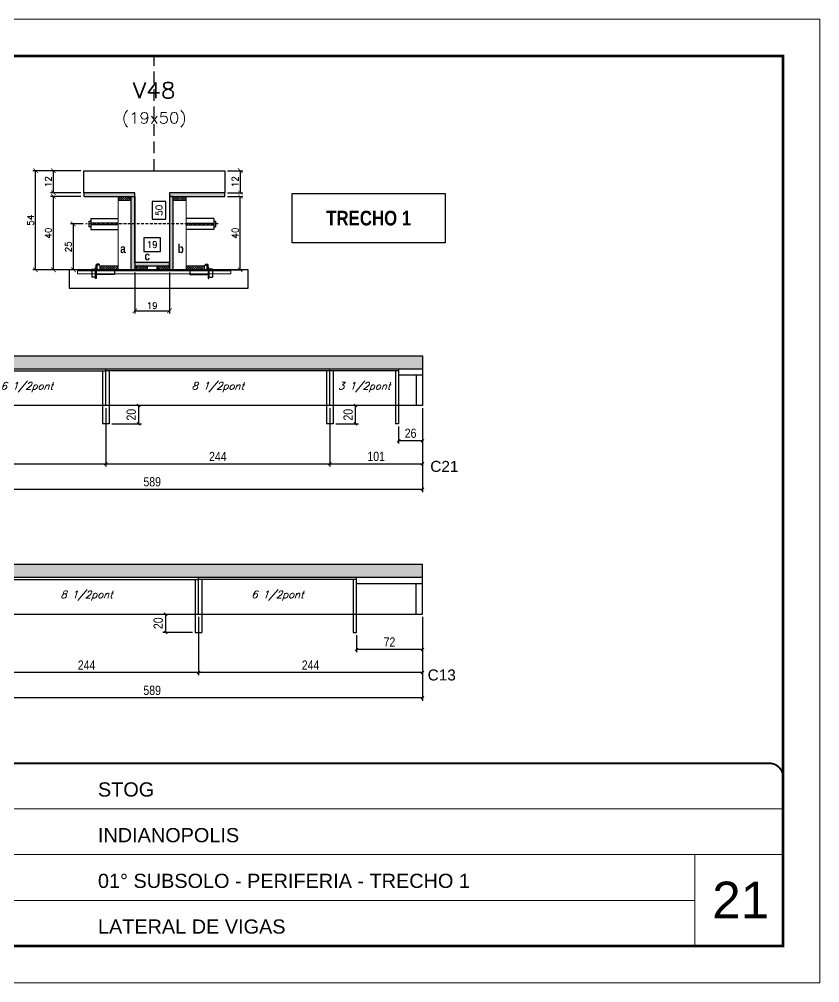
# Model space of a CAD drawing. Extents: x 0 to 6325, y 5574 to 19307.
# Drawn here: x 613 to 1485, y 11317 to 12367 of the extents above; entities that cross this region are included whole.
import ezdxf
from ezdxf.enums import TextEntityAlignment as Align

# ---------------------------------------------------------------- set-up
doc = ezdxf.new("R2010")
doc.units = 0
for name, pattern in [('CONTINUO', [0]), ('DASHED', [0.75, 0.5, -0.25]), ('HIDDEN', [9.525, 6.35, -3.175])]:
    doc.linetypes.add(name, pattern=pattern)
for name, color, linetype in [('1', 1, 'Continuous'), ('5', 5, 'Continuous'), ('barrote', 251, 'Continuous'), ('COTA', 241, 'Continuous'), ('Cota Seção (2x)', 4, 'Continuous'), ('detalhes', 4, 'Continuous'), ('Hachura', 253, 'Continuous'), ('NOMENCLATURA', 7, 'Continuous'), ('Painéis', 200, 'Continuous'), ('presilha', 1, 'Continuous'), ('SARR_2.2x7', 40, 'Continuous'), ('SARR_3.5x7', 81, 'Continuous'), ('TENSOR', 3, 'Continuous'), ('texto', 7, 'Continuous'), ('Texto de Titulo', 7, 'Continuous'), ('Texto Qtd Sarr', 242, 'Continuous')]:
    doc.layers.add(name, color=color, linetype=linetype)
for name, color, linetype, lineweight in [('CARIMBO', 255, 'Continuous', 9), ('CONCRETO', 251, 'Continuous', 25), ('Folhas', 255, 'Continuous', 9), ('Madeira', 126, 'Continuous', 18), ('SARRAFO DE PRESSAO', 251, 'DASHED', 9), ('SCO-___-LAJ', 2, 'Continuous', 0), ('Texto Seção', 7, 'Continuous', 15)]:
    doc.layers.add(name, color=color, linetype=linetype, lineweight=lineweight)
doc.styles.add('arial', font='arial.ttf')
doc.styles.add('COTA TECNICA', font='techl___.ttf', dxfattribs={"height": 10})
doc.styles.add('ROMANC', font='techb___.ttf', dxfattribs={"height": 2.5})
doc.styles.add('Romans', font='romans.shx')
doc.styles.get("Standard").update_dxf_attribs({"font": 'arial.ttf'})
doc.styles.add('TECNICA', font='techb___.ttf', dxfattribs={"height": 10})
doc.dimstyles.new('Cota Seção (2x)', dxfattribs={"dimtxt": 7, "dimasz": 5, "dimexe": 3, "dimexo": 3, "dimgap": 2, "dimtad": 3, "dimdec": 1, "dimlfac": 0.5, "dimzin": 12, "dimdsep": 46, "dimtxsty": 'Romans', "dimblk": 'ARCHTICK', "dimcen": 0, "dimclrd": 4, "dimclre": 4, "dimclrt": 1, "dimadec": 1, "dimazin": 3, "dimtfac": 1, "dimtdec": 1, "dimtmove": 0, "dimatfit": 3, "dimldrblk": 'OBLIQUE', "dimfxl": 1, "dimtolj": 1, "dimtzin": 12, "dimarcsym": 0})
doc.dimstyles.new('Cota Seção interna', dxfattribs={"dimtxt": 7, "dimasz": 6, "dimexe": 0.18, "dimexo": 2, "dimgap": -4, "dimtad": 3, "dimdec": 1, "dimlfac": 0.5, "dimzin": 12, "dimdsep": 46, "dimtxsty": 'Romans', "dimblk": 'ARCHTICK', "dimcen": 0.09, "dimse1": 1, "dimse2": 1, "dimsd1": 1, "dimsd2": 1, "dimclrd": 180, "dimclre": 5, "dimclrt": 1, "dimadec": 0, "dimazin": 3, "dimtfac": 1, "dimtdec": 1, "dimtofl": 0, "dimtmove": 0, "dimatfit": 3, "dimldrblk": 'ARCHTICK', "dimfxl": 1, "dimtolj": 1, "dimtzin": 0, "dimarcsym": 0})
doc.dimstyles.new('PAINEL', dxfattribs={"dimtxt": 10, "dimasz": 3, "dimexe": 3, "dimexo": 3, "dimgap": 3, "dimtad": 1, "dimdec": 1, "dimzin": 12, "dimdsep": 46, "dimtxsty": 'COTA TECNICA', "dimblk1": 'OBLIQUE', "dimblk2": 'OBLIQUE', "dimsah": 1, "dimcen": 0.9, "dimclrd": 4, "dimclre": 4, "dimclrt": 240, "dimadec": 1, "dimazin": 3, "dimtfac": 1, "dimtdec": 1, "dimtmove": 0, "dimatfit": 3, "dimfxl": 1, "dimtolj": 1, "dimtzin": 12, "dimarcsym": 0})
pattern_1 = [(315, (23695.4202, 3864.4807), (1.12253202, 1.12253202), [])]

# ---------------------------------------------------------------- blocks, each defined once
blk = doc.blocks.new('9999999999')
at = {"color": 30, "linetype": 'CONTINUO'}
for p, q in [((98564.6, 34379.6), (99584, 34379.6)), ((98564.6, 34329.8), (99488, 34329.8)), ((99584, 34329.8), (99488, 34329.8)), ((99488, 34329.8), (99488, 34230.2)), ((98564.6, 34280), (99488, 34280))]:
    blk.add_line(p, q, dxfattribs=at)
at = {"color": 30, "linetype": 'CONTINUO', "const_width": 2}
blk.add_lwpolyline([(99584, 34230.2), (99584, 34414.4, 0.414214), (99569, 34429.4), (98229, 34429.4, 0.414214), (98214, 34414.4), (98214, 34245.2, 0.414214), (98229, 34230.2), (99584, 34230.2)], format="xyb", dxfattribs=at)
at = {"layer": 'Folhas'}
blk.add_lwpolyline([(98139, 34190.2), (99624, 34190.2), (99624, 35240.2), (98139, 35240.2)], close=True, dxfattribs=at)
at = {"layer": 'Folhas', "color": 30, "const_width": 3}
blk.add_lwpolyline([(98214, 34230.2), (99584, 34230.2), (99584, 35200.2), (98214, 35200.2)], close=True, dxfattribs=at)
at = {"color": 7, "linetype": 'Continuous', "ltscale": 5, "style": 'arial'}
for s, height, p in [('STOG', 15.48, (98837.7, 34393.1)), ('INDIANOPOLIS', 15.483, (98837.7, 34343.3)), ('01° SUBSOLO - PERIFERIA - TRECHO 1', 15.483, (98837.7, 34293.5)), ('LATERAL DE VIGAS', 15.483, (98837.7, 34243.7))]:
    blk.add_text(s, height=height, dxfattribs=at).set_placement(p)
blk = doc.blocks.new('titulo1')
at = {"layer": 'Defpoints', "color": 252, "linetype": 'HIDDEN', "ltscale": 2}
blk.add_line((0, 0), (0, 125), dxfattribs=at)
at = {"layer": 'Defpoints', "style": 'Romans', "oblique": 15}
blk.add_attdef('FOLHA', text='', height=10, dxfattribs=at).set_placement((0, 15.6), align=Align.MIDDLE_CENTER)
at = {"layer": 'Texto Qtd Sarr', "color": 3, "style": 'Romans', "oblique": 15}
for tag, height, p in [('TITULO', 17, (0, 71.4)), ('SEÇÃO', 12, (0, 41.5))]:
    blk.add_attdef(tag, text='', height=height, dxfattribs=at).set_placement(p, align=Align.MIDDLE_CENTER)
blk = doc.blocks.new('_ArchTick')
at = {"color": 0, "linetype": 'ByBlock', "const_width": 0.15}
blk.add_lwpolyline([(-0.5, -0.5), (0.5, 0.5)], dxfattribs=at)
blk = doc.blocks.new('*D3316')
at = {"layer": 'COTA', "color": 4, "lineweight": -2, "transparency": 16777216}
for p, q in [((839.8, 12202.1), (856.7, 12202.1)), ((853.7, 12202.1), (853.7, 12178.1)), ((839.8, 12178.1), (856.7, 12178.1))]:
    blk.add_line(p, q, dxfattribs=at)
at = {"layer": 'Defpoints', "color": 0, "transparency": 16777216}
for p in [(836.8, 12202.1), (836.8, 12178.1), (853.7, 12178.1)]:
    blk.add_point(p, dxfattribs=at)
at = {"layer": 'COTA', "color": 4, "lineweight": -2, "transparency": 16777216, "xscale": 5, "yscale": 5, "zscale": 5}
for p, rotation in [((853.7, 12202.1), 90), ((853.7, 12178.1), 270)]:
    blk.add_blockref('_ArchTick', p, dxfattribs=dict(at, rotation=rotation))
at = {"layer": 'COTA', "color": 1, "transparency": 16777216, "insert": (848.2, 12190.1), "char_height": 7, "attachment_point": 5, "rotation": 90, "style": 'Romans'}
blk.add_mtext('\\A1;12', dxfattribs=at)
blk = doc.blocks.new('_Oblique')
at = {"layer": '1', "color": 0, "lineweight": -2}
blk.add_line((-0.5, -0.5), (0.5, 0.5), dxfattribs=at)
blk = doc.blocks.new('*D3317')
at = {"layer": 'COTA', "color": 4, "lineweight": -2, "transparency": 16777216}
for p, q in [((680.2, 12202.1), (627.8, 12202.1)), ((630.8, 12094.1), (630.8, 12202.1)), ((702.2, 12094.1), (627.8, 12094.1))]:
    blk.add_line(p, q, dxfattribs=at)
at = {"layer": 'Defpoints', "color": 0, "transparency": 16777216}
for p in [(630.8, 12202.1), (683.2, 12202.1), (705.2, 12094.1)]:
    blk.add_point(p, dxfattribs=at)
at = {"layer": 'COTA', "color": 4, "lineweight": -2, "transparency": 16777216, "xscale": 5, "yscale": 5, "zscale": 5}
for p, rotation in [((630.8, 12202.1), 90), ((630.8, 12094.1), 270)]:
    blk.add_blockref('_ArchTick', p, dxfattribs=dict(at, rotation=rotation))
at = {"layer": 'COTA', "color": 1, "transparency": 16777216, "insert": (625.3, 12148.1), "char_height": 7, "attachment_point": 5, "rotation": 90, "style": 'Romans'}
blk.add_mtext('\\A1;54', dxfattribs=at)
blk = doc.blocks.new('*D3318')
at = {"layer": 'COTA', "color": 4, "lineweight": -2, "transparency": 16777216}
for p, q in [((839.8, 12174.1), (856.7, 12174.1)), ((853.7, 12094.1), (853.7, 12174.1)), ((813.4, 12094.1), (856.7, 12094.1))]:
    blk.add_line(p, q, dxfattribs=at)
at = {"layer": 'Defpoints', "color": 0, "transparency": 16777216}
for p in [(836.8, 12174.1), (853.7, 12174.1), (810.4, 12094.1)]:
    blk.add_point(p, dxfattribs=at)
at = {"layer": 'COTA', "color": 4, "lineweight": -2, "transparency": 16777216, "xscale": 5, "yscale": 5, "zscale": 5}
for p, rotation in [((853.7, 12174.1), 90), ((853.7, 12094.1), 270)]:
    blk.add_blockref('_ArchTick', p, dxfattribs=dict(at, rotation=rotation))
at = {"layer": 'COTA', "color": 1, "transparency": 16777216, "insert": (848.2, 12134.1), "char_height": 7, "attachment_point": 5, "rotation": 90, "style": 'Romans'}
blk.add_mtext('\\A1;40', dxfattribs=at)
blk = doc.blocks.new('*D3298')
at = {"layer": 'Cota Seção (2x)', "color": 180, "lineweight": -2, "transparency": 16777216}
for p, q in [((772.8, 12168.6), (757.8, 12168.6)), ((757.8, 12168.6), (757.8, 12149.3)), ((772.8, 12149.3), (772.8, 12168.6)), ((757.8, 12149.3), (772.8, 12149.3))]:
    blk.add_line(p, q, dxfattribs=at)
at = {"layer": 'Defpoints', "color": 0, "transparency": 16777216}
for p in [(776.8, 12202.1), (787.8, 12202.1), (787.8, 12102.1)]:
    blk.add_point(p, dxfattribs=at)
at = {"layer": 'Cota Seção (2x)', "color": 1, "transparency": 16777216, "insert": (765.3, 12158.9), "char_height": 7, "attachment_point": 5, "rotation": 90, "style": 'Romans'}
blk.add_mtext('\\A1;50', dxfattribs=at)
blk = doc.blocks.new('*D3299')
at = {"layer": 'COTA', "color": 4, "lineweight": -2, "transparency": 16777216}
for p, q in [((680.2, 12202.1), (647.1, 12202.1)), ((650.1, 12202.1), (650.1, 12178.1)), ((680.2, 12178.1), (647.1, 12178.1))]:
    blk.add_line(p, q, dxfattribs=at)
at = {"layer": 'Defpoints', "color": 0, "transparency": 16777216}
for p in [(683.2, 12202.1), (650.1, 12178.1), (683.2, 12178.1)]:
    blk.add_point(p, dxfattribs=at)
at = {"layer": 'COTA', "color": 4, "lineweight": -2, "transparency": 16777216, "xscale": 5, "yscale": 5, "zscale": 5}
for p, rotation in [((650.1, 12202.1), 90), ((650.1, 12178.1), 270)]:
    blk.add_blockref('_ArchTick', p, dxfattribs=dict(at, rotation=rotation))
at = {"layer": 'COTA', "color": 1, "transparency": 16777216, "insert": (644.6, 12190.1), "char_height": 7, "attachment_point": 5, "rotation": 90, "style": 'Romans'}
blk.add_mtext('\\A1;12', dxfattribs=at)
blk = doc.blocks.new('*D3300')
at = {"layer": 'COTA', "color": 4, "lineweight": -2, "transparency": 16777216}
for p, q in [((680.2, 12174.1), (647.1, 12174.1)), ((650.1, 12174.1), (650.1, 12094.1)), ((702.2, 12094.1), (647.1, 12094.1))]:
    blk.add_line(p, q, dxfattribs=at)
at = {"layer": 'Defpoints', "color": 0, "transparency": 16777216}
for p in [(683.2, 12174.1), (650.1, 12094.1), (705.2, 12094.1)]:
    blk.add_point(p, dxfattribs=at)
at = {"layer": 'COTA', "color": 4, "lineweight": -2, "transparency": 16777216, "xscale": 5, "yscale": 5, "zscale": 5}
for p, rotation in [((650.1, 12174.1), 90), ((650.1, 12094.1), 270)]:
    blk.add_blockref('_ArchTick', p, dxfattribs=dict(at, rotation=rotation))
at = {"layer": 'COTA', "color": 1, "transparency": 16777216, "insert": (644.6, 12134.1), "char_height": 7, "attachment_point": 5, "rotation": 90, "style": 'Romans'}
blk.add_mtext('\\A1;40', dxfattribs=at)
blk = doc.blocks.new('PRESILHA METÁLICA 1')
at = {"layer": 'presilha'}
for p, q in [((7.5, 10.6), (7.5, 19.9)), ((12, 21), (8.6, 21)), ((9, 11.6), (9, 18.9)), ((12, 19.5), (9.6, 19.5)), ((12, 21), (12, 19.5)), ((0, 13), (6, 13)), ((0, 13), (0, 0)), ((6, 0), (0, 0)), ((6, 15.5), (7.5, 15.5)), ((6, -2.5), (6, 15.5)), ((6, 13), (6, 0)), ((7.5, 15.5), (7.5, -2.5)), ((37.5, 4.1), (7.5, 4.1)), ((37.5, 11), (9.6, 11)), ((37.5, 11), (37.5, 4.1)), ((7.5, -2.5), (6, -2.5))]:
    blk.add_line(p, q, dxfattribs=at)
for centre, radius, start, end in [((8.6, 19.9), 1.14, 90, 180), ((9.6, 18.9), 0.57, 90, 180), ((9.6, 11.6), 0.57, 180, 270)]:
    blk.add_arc(centre, radius, start, end, dxfattribs=at)
blk = doc.blocks.new('*D3301')
at = {"layer": 'COTA', "color": 4, "lineweight": -2, "transparency": 16777216}
for p, q in [((738.8, 12091.1), (738.8, 12046.4)), ((776.8, 12091.1), (776.8, 12046.4)), ((738.8, 12049.4), (776.8, 12049.4))]:
    blk.add_line(p, q, dxfattribs=at)
at = {"layer": 'Defpoints', "color": 0, "transparency": 16777216}
for p in [(738.8, 12094.1), (776.8, 12094.1), (776.8, 12049.4)]:
    blk.add_point(p, dxfattribs=at)
at = {"layer": 'COTA', "color": 4, "lineweight": -2, "transparency": 16777216, "xscale": 5, "yscale": 5, "zscale": 5, "rotation": 180}
blk.add_blockref('_ArchTick', (738.8, 12049.4), dxfattribs=at)
at = {"layer": 'COTA', "color": 4, "lineweight": -2, "transparency": 16777216, "xscale": 5, "yscale": 5, "zscale": 5}
blk.add_blockref('_ArchTick', (776.8, 12049.4), dxfattribs=at)
at = {"layer": 'COTA', "color": 1, "transparency": 16777216, "insert": (757.8, 12054.9), "char_height": 7, "attachment_point": 5, "style": 'Romans'}
blk.add_mtext('\\A1;19', dxfattribs=at)
blk = doc.blocks.new('*D3302')
at = {"layer": 'Cota Seção (2x)', "color": 180, "lineweight": -2, "transparency": 16777216}
for p, q in [((766.8, 12129.1), (748.8, 12129.1)), ((748.8, 12129.1), (748.8, 12114.1)), ((766.8, 12114.1), (766.8, 12129.1)), ((748.8, 12114.1), (766.8, 12114.1))]:
    blk.add_line(p, q, dxfattribs=at)
at = {"layer": 'Defpoints', "color": 0, "transparency": 16777216}
for p in [(776.8, 12110.1), (738.8, 12094.1), (776.8, 12094.1)]:
    blk.add_point(p, dxfattribs=at)
at = {"layer": 'Cota Seção (2x)', "color": 1, "transparency": 16777216, "insert": (757.8, 12121.6), "char_height": 7, "attachment_point": 5, "style": 'Romans'}
blk.add_mtext('\\A1;19', dxfattribs=at)
blk = doc.blocks.new('*D4376')
at = {"layer": 'COTA', "color": 4, "lineweight": -2, "transparency": 16777216}
for p, q in [((463.3, 11943.2), (463.3, 11851.9)), ((1052.3, 11943.2), (1052.3, 11851.9)), ((463.3, 11854.9), (1052.3, 11854.9))]:
    blk.add_line(p, q, dxfattribs=at)
at = {"layer": 'Defpoints', "color": 0, "transparency": 16777216}
for p in [(463.3, 11946.2), (1052.3, 11946.2), (1052.3, 11854.9)]:
    blk.add_point(p, dxfattribs=at)
at = {"layer": 'COTA', "color": 4, "lineweight": -2, "transparency": 16777216, "xscale": 3, "yscale": 3, "zscale": 3, "rotation": 180}
blk.add_blockref('_Oblique', (463.3, 11854.9), dxfattribs=at)
at = {"layer": 'COTA', "color": 4, "lineweight": -2, "transparency": 16777216, "xscale": 3, "yscale": 3, "zscale": 3}
blk.add_blockref('_Oblique', (1052.3, 11854.9), dxfattribs=at)
at = {"layer": 'COTA', "color": 240, "transparency": 16777216, "insert": (757.8, 11863), "char_height": 10, "attachment_point": 5, "style": 'COTA TECNICA'}
blk.add_mtext('\\A1;589', dxfattribs=at)
blk = doc.blocks.new('*D3304')
at = {"layer": 'COTA', "color": 4, "lineweight": -2, "transparency": 16777216}
for p, q in [((463.3, 11943.2), (463.3, 11879.6)), ((707.3, 11943.2), (707.3, 11879.6)), ((463.3, 11882.6), (707.3, 11882.6))]:
    blk.add_line(p, q, dxfattribs=at)
at = {"layer": 'Defpoints', "color": 0, "transparency": 16777216}
for p in [(463.3, 11946.2), (707.3, 11946.2), (707.3, 11882.6)]:
    blk.add_point(p, dxfattribs=at)
at = {"layer": 'COTA', "color": 4, "lineweight": -2, "transparency": 16777216, "xscale": 3, "yscale": 3, "zscale": 3, "rotation": 180}
blk.add_blockref('_Oblique', (463.3, 11882.6), dxfattribs=at)
at = {"layer": 'COTA', "color": 4, "lineweight": -2, "transparency": 16777216, "xscale": 3, "yscale": 3, "zscale": 3}
blk.add_blockref('_Oblique', (707.3, 11882.6), dxfattribs=at)
at = {"layer": 'COTA', "color": 240, "transparency": 16777216, "insert": (585.3, 11890.6), "char_height": 10, "attachment_point": 5, "style": 'COTA TECNICA'}
blk.add_mtext('\\A1;244', dxfattribs=at)
blk = doc.blocks.new('*D3305')
at = {"layer": 'COTA', "color": 4, "lineweight": -2, "transparency": 16777216}
for p, q in [((707.3, 11943.2), (707.3, 11879.6)), ((951.3, 11943.2), (951.3, 11879.6)), ((707.3, 11882.6), (951.3, 11882.6))]:
    blk.add_line(p, q, dxfattribs=at)
at = {"layer": 'Defpoints', "color": 0, "transparency": 16777216}
for p in [(707.3, 11946.2), (951.3, 11946.2), (951.3, 11882.6)]:
    blk.add_point(p, dxfattribs=at)
at = {"layer": 'COTA', "color": 4, "lineweight": -2, "transparency": 16777216, "xscale": 3, "yscale": 3, "zscale": 3, "rotation": 180}
blk.add_blockref('_Oblique', (707.3, 11882.6), dxfattribs=at)
at = {"layer": 'COTA', "color": 4, "lineweight": -2, "transparency": 16777216, "xscale": 3, "yscale": 3, "zscale": 3}
blk.add_blockref('_Oblique', (951.3, 11882.6), dxfattribs=at)
at = {"layer": 'COTA', "color": 240, "transparency": 16777216, "insert": (829.3, 11890.6), "char_height": 10, "attachment_point": 5, "style": 'COTA TECNICA'}
blk.add_mtext('\\A1;244', dxfattribs=at)
blk = doc.blocks.new('*D4379')
at = {"layer": 'COTA', "color": 4, "lineweight": -2, "transparency": 16777216}
for p, q in [((743.1, 11926.2), (743.1, 11946.2)), ((713.8, 11926.2), (746.1, 11926.2))]:
    blk.add_line(p, q, dxfattribs=at)
at = {"layer": 'Defpoints', "color": 0, "transparency": 16777216}
for p in [(743.1, 11946.2), (743.1, 11946.2), (710.8, 11926.2)]:
    blk.add_point(p, dxfattribs=at)
at = {"layer": 'COTA', "color": 4, "lineweight": -2, "transparency": 16777216, "xscale": 3, "yscale": 3, "zscale": 3}
for p, rotation in [((743.1, 11946.2), 90), ((743.1, 11926.2), 270)]:
    blk.add_blockref('_Oblique', p, dxfattribs=dict(at, rotation=rotation))
at = {"layer": 'COTA', "color": 240, "transparency": 16777216, "insert": (735, 11936.2), "char_height": 10, "attachment_point": 5, "rotation": 90, "style": 'COTA TECNICA'}
blk.add_mtext('\\A1;20', dxfattribs=at)
blk = doc.blocks.new('*D4380')
at = {"layer": 'COTA', "color": 4, "lineweight": -2, "transparency": 16777216}
for p, q in [((1052.3, 11943.2), (1052.3, 11904.8)), ((1026.3, 11923.2), (1026.3, 11904.8)), ((1052.3, 11907.8), (1026.3, 11907.8))]:
    blk.add_line(p, q, dxfattribs=at)
at = {"layer": 'Defpoints', "color": 0, "transparency": 16777216}
for p in [(1052.3, 11946.2), (1026.3, 11926.2), (1026.3, 11907.8)]:
    blk.add_point(p, dxfattribs=at)
at = {"layer": 'COTA', "color": 4, "lineweight": -2, "transparency": 16777216, "xscale": 3, "yscale": 3, "zscale": 3, "rotation": 180}
blk.add_blockref('_Oblique', (1026.3, 11907.8), dxfattribs=at)
at = {"layer": 'COTA', "color": 4, "lineweight": -2, "transparency": 16777216, "xscale": 3, "yscale": 3, "zscale": 3}
blk.add_blockref('_Oblique', (1052.3, 11907.8), dxfattribs=at)
at = {"layer": 'COTA', "color": 240, "transparency": 16777216, "insert": (1039.3, 11915.9), "char_height": 10, "attachment_point": 5, "style": 'COTA TECNICA'}
blk.add_mtext('\\A1;26', dxfattribs=at)
blk = doc.blocks.new('*D4381')
at = {"layer": 'COTA', "color": 4, "lineweight": -2, "transparency": 16777216}
for p, q in [((979.4, 11926.2), (979.4, 11946.2)), ((957.8, 11926.2), (982.4, 11926.2))]:
    blk.add_line(p, q, dxfattribs=at)
at = {"layer": 'Defpoints', "color": 0, "transparency": 16777216}
for p in [(979.4, 11946.2), (979.4, 11946.2), (954.8, 11926.2)]:
    blk.add_point(p, dxfattribs=at)
at = {"layer": 'COTA', "color": 4, "lineweight": -2, "transparency": 16777216, "xscale": 3, "yscale": 3, "zscale": 3}
for p, rotation in [((979.4, 11946.2), 90), ((979.4, 11926.2), 270)]:
    blk.add_blockref('_Oblique', p, dxfattribs=dict(at, rotation=rotation))
at = {"layer": 'COTA', "color": 240, "transparency": 16777216, "insert": (971.3, 11936.2), "char_height": 10, "attachment_point": 5, "rotation": 90, "style": 'COTA TECNICA'}
blk.add_mtext('\\A1;20', dxfattribs=at)
blk = doc.blocks.new('*D4382')
at = {"layer": 'COTA', "color": 4, "lineweight": -2, "transparency": 16777216}
for p, q in [((951.3, 11943.2), (951.3, 11879.6)), ((1052.3, 11943.2), (1052.3, 11879.6)), ((951.3, 11882.6), (1052.3, 11882.6))]:
    blk.add_line(p, q, dxfattribs=at)
at = {"layer": 'Defpoints', "color": 0, "transparency": 16777216}
for p in [(951.3, 11946.2), (1052.3, 11946.2), (1052.3, 11882.6)]:
    blk.add_point(p, dxfattribs=at)
at = {"layer": 'COTA', "color": 4, "lineweight": -2, "transparency": 16777216, "xscale": 3, "yscale": 3, "zscale": 3, "rotation": 180}
blk.add_blockref('_Oblique', (951.3, 11882.6), dxfattribs=at)
at = {"layer": 'COTA', "color": 4, "lineweight": -2, "transparency": 16777216, "xscale": 3, "yscale": 3, "zscale": 3}
blk.add_blockref('_Oblique', (1052.3, 11882.6), dxfattribs=at)
at = {"layer": 'COTA', "color": 240, "transparency": 16777216, "insert": (1001.8, 11890.7), "char_height": 10, "attachment_point": 5, "style": 'COTA TECNICA'}
blk.add_mtext('\\A1;101', dxfattribs=at)
blk = doc.blocks.new('*D4383')
at = {"layer": 'COTA', "color": 4, "lineweight": -2, "transparency": 16777216}
for p, q in [((463.3, 11715.9), (463.3, 11624.5)), ((1052.3, 11715.9), (1052.3, 11624.5)), ((1052.3, 11627.5), (463.3, 11627.5))]:
    blk.add_line(p, q, dxfattribs=at)
at = {"layer": 'Defpoints', "color": 0, "transparency": 16777216}
for p in [(463.3, 11718.9), (1052.3, 11718.9), (463.3, 11627.5)]:
    blk.add_point(p, dxfattribs=at)
at = {"layer": 'COTA', "color": 4, "lineweight": -2, "transparency": 16777216, "xscale": 3, "yscale": 3, "zscale": 3, "rotation": 180}
blk.add_blockref('_Oblique', (463.3, 11627.5), dxfattribs=at)
at = {"layer": 'COTA', "color": 4, "lineweight": -2, "transparency": 16777216, "xscale": 3, "yscale": 3, "zscale": 3}
blk.add_blockref('_Oblique', (1052.3, 11627.5), dxfattribs=at)
at = {"layer": 'COTA', "color": 240, "transparency": 16777216, "insert": (757.8, 11635.7), "char_height": 10, "attachment_point": 5, "style": 'COTA TECNICA'}
blk.add_mtext('\\A1;589', dxfattribs=at)
blk = doc.blocks.new('*D3309')
at = {"layer": 'COTA', "color": 4, "lineweight": -2, "transparency": 16777216}
for p, q in [((808.3, 11715.9), (808.3, 11652.2)), ((1052.3, 11715.9), (1052.3, 11652.2)), ((1052.3, 11655.2), (808.3, 11655.2))]:
    blk.add_line(p, q, dxfattribs=at)
at = {"layer": 'Defpoints', "color": 0, "transparency": 16777216}
for p in [(808.3, 11718.9), (1052.3, 11718.9), (808.3, 11655.2)]:
    blk.add_point(p, dxfattribs=at)
at = {"layer": 'COTA', "color": 4, "lineweight": -2, "transparency": 16777216, "xscale": 3, "yscale": 3, "zscale": 3, "rotation": 180}
blk.add_blockref('_Oblique', (808.3, 11655.2), dxfattribs=at)
at = {"layer": 'COTA', "color": 4, "lineweight": -2, "transparency": 16777216, "xscale": 3, "yscale": 3, "zscale": 3}
blk.add_blockref('_Oblique', (1052.3, 11655.2), dxfattribs=at)
at = {"layer": 'COTA', "color": 240, "transparency": 16777216, "insert": (930.3, 11663.3), "char_height": 10, "attachment_point": 5, "style": 'COTA TECNICA'}
blk.add_mtext('\\A1;244', dxfattribs=at)
blk = doc.blocks.new('*D3310')
at = {"layer": 'COTA', "color": 4, "lineweight": -2, "transparency": 16777216}
for p, q in [((564.3, 11715.9), (564.3, 11652.2)), ((808.3, 11715.9), (808.3, 11652.2)), ((808.3, 11655.2), (564.3, 11655.2))]:
    blk.add_line(p, q, dxfattribs=at)
at = {"layer": 'Defpoints', "color": 0, "transparency": 16777216}
for p in [(564.3, 11718.9), (808.3, 11718.9), (564.3, 11655.2)]:
    blk.add_point(p, dxfattribs=at)
at = {"layer": 'COTA', "color": 4, "lineweight": -2, "transparency": 16777216, "xscale": 3, "yscale": 3, "zscale": 3, "rotation": 180}
blk.add_blockref('_Oblique', (564.3, 11655.2), dxfattribs=at)
at = {"layer": 'COTA', "color": 4, "lineweight": -2, "transparency": 16777216, "xscale": 3, "yscale": 3, "zscale": 3}
blk.add_blockref('_Oblique', (808.3, 11655.2), dxfattribs=at)
at = {"layer": 'COTA', "color": 240, "transparency": 16777216, "insert": (686.3, 11663.3), "char_height": 10, "attachment_point": 5, "style": 'COTA TECNICA'}
blk.add_mtext('\\A1;244', dxfattribs=at)
blk = doc.blocks.new('*D4384')
at = {"layer": 'COTA', "color": 4, "lineweight": -2, "transparency": 16777216}
for p, q in [((1052.3, 11715.9), (1052.3, 11677.4)), ((980.3, 11695.9), (980.3, 11677.4)), ((1052.3, 11680.4), (980.3, 11680.4))]:
    blk.add_line(p, q, dxfattribs=at)
at = {"layer": 'Defpoints', "color": 0, "transparency": 16777216}
for p in [(1052.3, 11718.9), (980.3, 11698.9), (980.3, 11680.4)]:
    blk.add_point(p, dxfattribs=at)
at = {"layer": 'COTA', "color": 4, "lineweight": -2, "transparency": 16777216, "xscale": 3, "yscale": 3, "zscale": 3, "rotation": 180}
blk.add_blockref('_Oblique', (980.3, 11680.4), dxfattribs=at)
at = {"layer": 'COTA', "color": 4, "lineweight": -2, "transparency": 16777216, "xscale": 3, "yscale": 3, "zscale": 3}
blk.add_blockref('_Oblique', (1052.3, 11680.4), dxfattribs=at)
at = {"layer": 'COTA', "color": 240, "transparency": 16777216, "insert": (1016.3, 11688.5), "char_height": 10, "attachment_point": 5, "style": 'COTA TECNICA'}
blk.add_mtext('\\A1;72', dxfattribs=at)
blk = doc.blocks.new('*D4385')
at = {"layer": 'COTA', "color": 4, "lineweight": -2, "transparency": 16777216}
for p, q in [((772.5, 11698.9), (772.5, 11718.9)), ((801.8, 11698.9), (769.5, 11698.9))]:
    blk.add_line(p, q, dxfattribs=at)
at = {"layer": 'Defpoints', "color": 0, "transparency": 16777216}
for p in [(772.5, 11718.9), (772.5, 11718.9), (804.8, 11698.9)]:
    blk.add_point(p, dxfattribs=at)
at = {"layer": 'COTA', "color": 4, "lineweight": -2, "transparency": 16777216, "xscale": 3, "yscale": 3, "zscale": 3}
for p, rotation in [((772.5, 11718.9), 90), ((772.5, 11698.9), 270)]:
    blk.add_blockref('_Oblique', p, dxfattribs=dict(at, rotation=rotation))
at = {"layer": 'COTA', "color": 240, "transparency": 16777216, "insert": (764.4, 11708.9), "char_height": 10, "attachment_point": 5, "rotation": 90, "style": 'COTA TECNICA'}
blk.add_mtext('\\A1;20', dxfattribs=at)
blk = doc.blocks.new('*D4158')
at = {"layer": 'COTA', "color": 4, "lineweight": -2, "transparency": 16777216}
for p, q in [((682.5, 12144.1), (668.9, 12144.1)), ((671.9, 12144.1), (671.9, 12094.1)), ((687.5, 12094.1), (668.9, 12094.1))]:
    blk.add_line(p, q, dxfattribs=at)
at = {"layer": 'Defpoints', "color": 0, "transparency": 16777216}
for p in [(685.5, 12144.1), (671.9, 12094.1), (690.5, 12094.1)]:
    blk.add_point(p, dxfattribs=at)
at = {"layer": 'COTA', "color": 4, "lineweight": -2, "transparency": 16777216, "xscale": 5, "yscale": 5, "zscale": 5}
for p, rotation in [((671.9, 12144.1), 90), ((671.9, 12094.1), 270)]:
    blk.add_blockref('_ArchTick', p, dxfattribs=dict(at, rotation=rotation))
at = {"layer": 'COTA', "color": 1, "transparency": 16777216, "insert": (666.4, 12119.1), "char_height": 7, "attachment_point": 5, "rotation": 90, "style": 'Romans'}
blk.add_mtext('\\A1;25', dxfattribs=at)

msp = doc.modelspace()

# ---------------------------------------------------------------- hatches: boundary and pattern name
at = {"layer": 'COTA'}
h = msp.add_hatch(dxfattribs=at)
h.set_pattern_fill('AR-CONC', color=256, scale=0.03)
h.set_pattern_definition([(50, (-2900.1207, -1093.82), (5.46554, -0.4781726), [0.5715, -6.2865]), (355, (-2900.1207, -1093.82), (-1.0573026, 5.7317054), [0.4572, -5.0292175]), (100.451445, (-2899.665, -1093.86), (4.4082374, 5.2535326), [0.4857003, -5.3427073]), (46.1842, (-2900.1207, -1092.296), (8.1323712, -1.26127), [0.85725, -9.42975]), (96.63556, (-2899.443, -1092.401), (7.122124, 7.4227837), [0.7285507, -8.014068]), (351.18415, (-2900.121, -1092.296), (7.122124, 7.4227837), [0.685799, -7.543792]), (21, (-2899.3587, -1092.677), (4.5484317, -3.067956), [0.5715, -6.2865]), (326, (-2899.3587, -1092.677), (1.8540609, 5.525639), [0.4572, -5.0292]), (71.451445, (-2898.9796, -1092.9326), (6.4024926, 2.457683), [0.4857003, -5.3426981]), (37.5, (-2900.1207, -1093.82), (0.0926581, 2.53665117), [0, -4.96824, 0, -5.1054, 0, -5.04825]), (7.5, (-2900.1207, -1093.82), (2.0045899, 3.00541724), [0, -2.91084, 0, -4.85394, 0, -1.92405]), (327.5, (-2901.82, -1093.82), (4.06771786, -0.17186232), [0, -1.905, 0, -5.9436, 0, -7.8867]), (317.5, (-2902.582, -1093.82), (4.4438754, 0.7627947), [0, -2.4765, 0, -3.94716, 0, -5.6007])])
h.paths.add_polyline_path([(1052.3, 11986.23), (1052.3, 12000.23), (463.3, 12000.23), (463.3, 11986.23)])
h = msp.add_hatch(dxfattribs=at)
h.set_pattern_fill('AR-CONC', color=256, scale=0.03)
h.set_pattern_definition([(50, (-2900.1207, -1321.1514), (5.46554, -0.4781726), [0.5715, -6.2865]), (355, (-2900.1207, -1321.1514), (-1.0573026, 5.7317054), [0.4572, -5.0292175]), (100.451445, (-2899.665, -1321.1913), (4.4082374, 5.2535326), [0.4857003, -5.3427073]), (46.1842, (-2900.1207, -1319.6274), (8.1323712, -1.26127), [0.85725, -9.42975]), (96.63556, (-2899.443, -1319.7326), (7.122124, 7.4227837), [0.7285507, -8.014068]), (351.18415, (-2900.121, -1319.6274), (7.122124, 7.4227837), [0.685799, -7.543792]), (21, (-2899.3587, -1320.0084), (4.5484317, -3.067956), [0.5715, -6.2865]), (326, (-2899.3587, -1320.0084), (1.8540609, 5.525639), [0.4572, -5.0292]), (71.451445, (-2898.9796, -1320.264), (6.4024926, 2.457683), [0.4857003, -5.3426981]), (37.5, (-2900.1207, -1321.1514), (0.0926581, 2.53665117), [0, -4.96824, 0, -5.1054, 0, -5.04825]), (7.5, (-2900.1207, -1321.1514), (2.0045899, 3.00541724), [0, -2.91084, 0, -4.85394, 0, -1.92405]), (327.5, (-2901.82, -1321.1514), (4.06771786, -0.17186232), [0, -1.905, 0, -5.9436, 0, -7.8867]), (317.5, (-2902.582, -1321.1514), (4.4438754, 0.7627947), [0, -2.4765, 0, -3.94716, 0, -5.6007])])
h.paths.add_polyline_path([(1052.3, 11758.9), (1052.3, 11772.9), (463.3, 11772.9), (463.3, 11758.9)])
at = {"layer": 'Hachura'}
h = msp.add_hatch(color=256, dxfattribs=at)
h.dxf.hatch_style = 1
h.paths.add_polyline_path([(738.8, 12174.12), (738.8, 12178.12), (683.2, 12178.12), (683.2, 12174.12)])
h = msp.add_hatch(dxfattribs=at)
h.set_pattern_fill('ANSI31', color=256, scale=0.5, angle=270, style=0)
h.set_pattern_definition([(315, (23695.4202, 3866.4807), (1.12253202, 1.12253202), [])])
h.paths.add_polyline_path([(734.8, 12169.72), (734.8, 12174.12), (720.8, 12174.12), (720.8, 12169.72)])
h = msp.add_hatch(color=256, dxfattribs=at)
h.dxf.hatch_style = 1
h.paths.add_polyline_path([(734.8, 12174.12), (738.8, 12174.12), (738.8, 12094.12), (734.8, 12094.12)])
h = msp.add_hatch(color=256, dxfattribs=at)
h.dxf.hatch_style = 1
h.paths.add_polyline_path([(836.8, 12174.12), (836.8, 12178.12), (776.8, 12178.12), (776.8, 12174.12)])
h = msp.add_hatch(color=256, dxfattribs=at)
h.dxf.hatch_style = 1
h.paths.add_polyline_path([(780.8, 12174.12), (776.8, 12174.12), (776.8, 12094.12), (780.8, 12094.12)])
h = msp.add_hatch(dxfattribs=at)
h.set_pattern_fill('ANSI31', color=256, scale=0.5, angle=270, style=0)
h.set_pattern_definition([(315, (23695.4202, 3866.4807), (1.12253202, 1.12253202), [])])
h.paths.add_polyline_path([(780.8, 12169.72), (780.8, 12174.12), (794.8, 12174.12), (794.8, 12169.72)])
h = msp.add_hatch(dxfattribs=at)
h.set_pattern_fill('ANSI31', color=256, scale=0.5, angle=270, style=0)
h.set_pattern_definition([(315, (23695.4202, 3864.4807), (1.12253202, 1.12253202), [])])
h.paths.add_polyline_path([(700.8, 12094.12), (700.8, 12098.52), (720.8, 12098.52), (720.8, 12094.12)])
h = msp.add_hatch(color=256, dxfattribs=at)
h.dxf.hatch_style = 1
h.paths.add_polyline_path([(776.8, 12098.52), (776.8, 12102.12), (738.8, 12102.12), (738.8, 12098.52)])
h = msp.add_hatch(dxfattribs=at)
h.set_pattern_fill('ANSI31', color=256, scale=0.5, angle=270, style=0)
h.set_pattern_definition(pattern_1)
h.paths.add_polyline_path([(738.8, 12094.12), (738.8, 12098.52), (752.8, 12098.52), (752.8, 12094.12)])
h = msp.add_hatch(dxfattribs=at)
h.set_pattern_fill('ANSI31', color=256, scale=0.5, angle=270, style=0)
h.set_pattern_definition(pattern_1)
h.paths.add_polyline_path([(776.8, 12094.12), (776.8, 12098.52), (762.8, 12098.52), (762.8, 12094.12)])
h = msp.add_hatch(dxfattribs=at)
h.set_pattern_fill('ANSI31', color=256, scale=0.5, angle=270, style=0)
h.set_pattern_definition(pattern_1)
h.paths.add_polyline_path([(814.8, 12094.12), (814.8, 12098.52), (794.8, 12098.52), (794.8, 12094.12)])

# ---------------------------------------------------------------- linework, layer by layer
at = {"ltscale": 3}
for p, q in [((690.8, 12150.09), (690.8, 12138.09)), ((690.8, 12150.09), (720.8, 12150.09)), ((824.8, 12150.09), (794.8, 12150.09)), ((824.8, 12150.09), (824.8, 12138.09)), ((688.8, 12147.09), (688.8, 12141.09)), ((688.8, 12147.09), (690.8, 12147.09)), ((690.8, 12141.09), (688.8, 12141.09)), ((720.8, 12145.09), (690.8, 12145.09)), ((720.8, 12143.09), (690.8, 12143.09)), ((690.8, 12138.09), (720.8, 12138.09)), ((794.8, 12145.09), (824.8, 12145.09)), ((794.8, 12143.09), (824.8, 12143.09)), ((824.8, 12138.09), (794.8, 12138.09)), ((824.8, 12147.09), (826.8, 12147.09)), ((824.8, 12141.09), (826.8, 12141.09)), ((826.8, 12147.09), (826.8, 12141.09))]:
    msp.add_line(p, q, dxfattribs=at)
at = {"layer": 'barrote'}
msp.add_lwpolyline([(667.34, 12074.12), (862.53, 12074.12), (862.53, 12094.12), (667.34, 12094.12)], close=True, dxfattribs=at)
at = {"layer": 'CONCRETO'}
msp.add_lwpolyline([(683.2, 12178.12), (683.2, 12202.12), (836.8, 12202.12), (836.8, 12178.12), (776.8, 12178.12), (776.8, 12102.12), (738.8, 12102.12), (738.8, 12178.12)], close=True, dxfattribs=at)
at = {"layer": 'COTA'}
for p, q in [((463.3, 12000.23), (1052.3, 12000.23)), ((1052.3, 12000.23), (1052.3, 11986.23)), ((1052.3, 11772.9), (463.3, 11772.9)), ((1052.3, 11758.9), (1052.3, 11772.9))]:
    msp.add_line(p, q, dxfattribs=at)
msp.add_lwpolyline([(910.29, 12177.16), (1077.07, 12177.16), (1077.07, 12123.5), (910.29, 12123.5)], close=True, dxfattribs=at)
at = {"layer": 'Madeira'}
for points in [[(734.8, 12169.72), (734.8, 12174.12), (720.8, 12174.12), (720.8, 12169.72)], [(734.8, 12174.12), (720.8, 12174.12), (720.8, 12094.12), (734.8, 12094.12)], [(780.8, 12169.72), (780.8, 12174.12), (794.8, 12174.12), (794.8, 12169.72)], [(780.8, 12174.12), (794.8, 12174.12), (794.8, 12094.12), (780.8, 12094.12)], [(700.8, 12094.12), (700.8, 12098.52), (720.8, 12098.52), (720.8, 12094.12)], [(738.8, 12094.12), (738.8, 12098.52), (752.8, 12098.52), (752.8, 12094.12)], [(776.8, 12094.12), (776.8, 12098.52), (762.8, 12098.52), (762.8, 12094.12)], [(814.8, 12094.12), (814.8, 12098.52), (794.8, 12098.52), (794.8, 12094.12)]]:
    msp.add_lwpolyline(points, close=True, dxfattribs=at)
at = {"layer": 'Painéis', "linetype": 'ByBlock'}
for p, q in [((463.3, 11986.23), (1052.3, 11986.23)), ((707.3, 11946.23), (707.3, 11986.23)), ((951.3, 11946.23), (951.3, 11986.23)), ((1052.3, 11986.23), (1052.3, 11946.23)), ((1052.3, 11946.23), (463.3, 11946.23)), ((1052.3, 11758.9), (463.3, 11758.9)), ((808.3, 11718.9), (808.3, 11758.9)), ((1052.3, 11718.9), (1052.3, 11758.9)), ((463.3, 11718.9), (1052.3, 11718.9))]:
    msp.add_line(p, q, dxfattribs=at)
at = {"layer": 'Painéis'}
for points in [[(738.8, 12174.12), (738.8, 12178.12), (683.2, 12178.12), (683.2, 12174.12)], [(734.8, 12174.12), (738.8, 12174.12), (738.8, 12094.12), (734.8, 12094.12)], [(836.8, 12174.12), (836.8, 12178.12), (776.8, 12178.12), (776.8, 12174.12)], [(780.8, 12174.12), (776.8, 12174.12), (776.8, 12094.12), (780.8, 12094.12)], [(776.8, 12098.52), (776.8, 12102.12), (738.8, 12102.12), (738.8, 12098.52)]]:
    msp.add_lwpolyline(points, close=True, dxfattribs=at)
at = {"layer": 'SARR_2.2x7', "linetype": 'Continuous'}
for p, q in [((535.3, 11984.03), (707.3, 11984.03)), ((951.3, 11984.03), (707.3, 11984.03)), ((1026.3, 11984.03), (951.3, 11984.03)), ((1052.3, 11979.23), (1026.3, 11979.23)), ((1045.3, 11979.23), (1045.3, 11946.23)), ((564.3, 11756.7), (808.3, 11756.7)), ((980.3, 11756.7), (808.3, 11756.7)), ((1052.3, 11751.9), (980.3, 11751.9)), ((1045.3, 11718.9), (1045.3, 11751.9))]:
    msp.add_line(p, q, dxfattribs=at)
at = {"layer": 'SARR_3.5x7'}
for p, q in [((703.8, 11984.03), (703.8, 11926.23)), ((710.8, 11984.03), (710.8, 11926.23)), ((947.8, 11984.03), (947.8, 11926.23)), ((954.8, 11984.03), (954.8, 11926.23)), ((1022.8, 11984.03), (1022.8, 11926.23)), ((1026.3, 11986.23), (1026.3, 11926.23)), ((710.8, 11926.23), (703.8, 11926.23)), ((954.8, 11926.23), (947.8, 11926.23)), ((1026.3, 11926.23), (1022.8, 11926.23)), ((804.8, 11756.7), (804.8, 11698.9)), ((811.8, 11756.7), (811.8, 11698.9)), ((976.8, 11756.7), (976.8, 11698.9)), ((980.3, 11698.9), (980.3, 11758.9)), ((804.8, 11698.9), (811.8, 11698.9)), ((976.8, 11698.9), (980.3, 11698.9))]:
    msp.add_line(p, q, dxfattribs=at)
at = {"layer": 'SCO-___-LAJ', "color": 1}
msp.add_lwpolyline([(676.35, 12092.79), (843.65, 12092.79), (843.65, 12089.59), (676.35, 12089.59)], close=True, dxfattribs=at)
at = {"layer": 'TENSOR', "linetype": 'HIDDEN', "ltscale": 0.5}
msp.add_line((829.8, 12144.09), (685.5, 12144.09), dxfattribs=at)

# ---------------------------------------------------------------- block references
at = {"layer": 'presilha', "yscale": 0.6666666666666666, "zscale": 0.6666666666666666}
for p, xscale in [((691.93, 12086.16), 0.6666666666666666), ((823.67, 12086.16), -0.6666666666666666)]:
    msp.add_blockref('PRESILHA METÁLICA 1', p, dxfattribs=dict(at, xscale=xscale))
at = {"layer": 'SARRAFO DE PRESSAO', "color": 6, "linetype": 'ByBlock'}
msp.add_blockref('9999999999', (-98138.98, -22873.08), dxfattribs=at)
at = {"layer": 'Texto Seção'}
ref = msp.add_blockref('titulo1', (760, 12202.12), dxfattribs=at)
ref.add_attrib('TITULO', 'V48', dxfattribs={"layer": 'Texto de Titulo', "color": 7, "height": 17, "style": 'Romans', "width": 1.1}).set_placement((760, 12289.62), align=Align.MIDDLE_CENTER)
ref.add_attrib('SEÇÃO', '(19x50)', dxfattribs={"layer": 'Texto de Titulo', "color": 7, "height": 12, "style": 'Romans', "width": 1.1}).set_placement((760, 12259.62), align=Align.MIDDLE_CENTER)

# ---------------------------------------------------------------- texts
at = {"layer": '5', "linetype": 'Continuous'}
for s, rotation, p in [('C21', 0.00004, (1060.74, 11873.84)), ('C13', 359.99996, (1057.85, 11646.51))]:
    msp.add_text(s, height=12, rotation=rotation, dxfattribs=at).set_placement(p)
at = {"layer": 'CARIMBO', "style": 'arial'}
msp.add_text('21', height=40, dxfattribs=at).set_placement((1367.86, 11387.27))
at = {"layer": 'detalhes', "style": 'TECNICA'}
for s, p in [('a', (722.97, 12112.33)), ('b', (785.51, 12112.31)), ('c', (749.4, 12104.36))]:
    msp.add_text(s, height=9.6, dxfattribs=at).set_placement(p)
at = {"layer": 'NOMENCLATURA', "color": 2, "insert": (993.68, 12150.33), "char_height": 16, "attachment_point": 5, "style": 'ROMANC'}
msp.add_mtext('TRECHO 1', dxfattribs=at)
at = {"layer": 'texto', "color": 2, "char_height": 8, "attachment_point": 5, "style": 'Romans'}
for s, insert in [('{\\Q19;\\C256;6 1/2pont}', (621.3, 11966.23)), ('{\\Q19;\\C256;8 1/2pont}', (829.3, 11966.23)), ('{\\Q19;\\C256;3 1/2pont}', (988.8, 11966.23)), ('{\\Q19;\\C256;8 1/2pont}', (686.3, 11738.9)), ('{\\Q19;\\C256;6 1/2pont}', (894.3, 11738.9))]:
    msp.add_mtext(s, dxfattribs=dict(at, insert=insert))

# ---------------------------------------------------------------- dimensions: what is measured, and where the dimension line sits
at = {"layer": 'COTA'}
for base, p1, p2, angle, dimstyle, picture, middle in [((630.82, 12202.12), (705.2, 12094.12), (683.2, 12202.12), 90, 'Cota Seção (2x)', '*D3317', (625.32, 12148.12)), ((650.14, 12178.12), (683.2, 12202.12), (683.2, 12178.12), 90, 'Cota Seção (2x)', '*D3299', (644.64, 12190.12)), ((853.67, 12178.12), (836.8, 12202.12), (836.8, 12178.12), 90, 'Cota Seção (2x)', '*D3316', (848.17, 12190.12)), ((650.14, 12094.12), (683.2, 12174.12), (705.2, 12094.12), 90, 'Cota Seção (2x)', '*D3300', (644.64, 12134.12)), ((853.67, 12174.12), (810.4, 12094.12), (836.8, 12174.12), 90, 'Cota Seção (2x)', '*D3318', (848.17, 12134.12)), ((671.94, 12094.12), (685.5, 12144.09), (690.5, 12094.12), 90, 'Cota Seção (2x)', '*D4158', (666.44, 12119.11)), ((463.3, 11627.52), (1052.3, 11718.9), (463.3, 11718.9), 180, 'PAINEL', '*D4383', (757.8, 11635.66)), ((564.3, 11655.24), (808.3, 11718.9), (564.3, 11718.9), 180, 'PAINEL', '*D3310', (686.3, 11663.31)), ((808.3, 11655.24), (1052.3, 11718.9), (808.3, 11718.9), 180, 'PAINEL', '*D3309', (930.3, 11663.31)), ((980.3, 11680.43), (1052.3, 11718.9), (980.3, 11698.9), 180, 'PAINEL', '*D4384', (1016.3, 11688.5))]:
    dim = msp.add_linear_dim(base=base, p1=p1, p2=p2, angle=angle, dimstyle=dimstyle, dxfattribs=at)
    dim.commit()
    dim.dimension.update_dxf_attribs({"geometry": picture, "text_midpoint": middle})
for base, p1, p2, dimstyle, picture, middle in [((776.8, 12049.4), (738.8, 12094.12), (776.8, 12094.12), 'Cota Seção (2x)', '*D3301', (757.8, 12054.9)), ((1052.3, 11854.85), (463.3, 11946.23), (1052.3, 11946.23), 'PAINEL', '*D4376', (757.8, 11862.99)), ((707.3, 11882.57), (463.3, 11946.23), (707.3, 11946.23), 'PAINEL', '*D3304', (585.3, 11890.64)), ((951.3, 11882.57), (707.3, 11946.23), (951.3, 11946.23), 'PAINEL', '*D3305', (829.3, 11890.64)), ((1052.3, 11882.57), (951.3, 11946.23), (1052.3, 11946.23), 'PAINEL', '*D4382', (1001.8, 11890.67)), ((1026.3, 11907.76), (1052.3, 11946.23), (1026.3, 11926.23), 'PAINEL', '*D4380', (1039.3, 11915.86))]:
    dim = msp.add_linear_dim(base=base, p1=p1, p2=p2, dimstyle=dimstyle, dxfattribs=at)
    dim.commit()
    dim.dimension.update_dxf_attribs({"geometry": picture, "text_midpoint": middle})
for base, p1, p2, picture, middle in [((743.06, 11946.23), (710.8, 11926.23), (743.06, 11946.23), '*D4379', (743.06, 11936.23)), ((979.4, 11946.23), (954.8, 11926.23), (979.4, 11946.23), '*D4381', (979.4, 11936.23)), ((772.54, 11718.9), (804.8, 11698.9), (772.54, 11718.9), '*D4385', (772.54, 11708.9))]:
    dim = msp.add_linear_dim(base=base, p1=p1, p2=p2, angle=90, dimstyle='PAINEL', dxfattribs=at)
    dim.commit()
    dim.dimension.update_dxf_attribs({"geometry": picture, "text_midpoint": middle, "dimtype": 160})
at = {"layer": 'Cota Seção (2x)'}
dim = msp.add_linear_dim(base=(776.8, 12202.12), p1=(787.8, 12102.12), p2=(787.8, 12202.12), angle=90, dimstyle='Cota Seção interna', dxfattribs=at)
dim.commit()
dim.dimension.update_dxf_attribs({"geometry": '*D3298', "text_midpoint": (776.8, 12158.93), "dimtype": 160})
dim = msp.add_linear_dim(base=(776.8, 12110.12), p1=(738.8, 12094.12), p2=(776.8, 12094.12), dimstyle='Cota Seção interna', dxfattribs=at)
dim.commit()
dim.dimension.update_dxf_attribs({"geometry": '*D3302', "text_midpoint": (757.8, 12110.12), "dimtype": 160})

doc.saveas('drawing.dxf')
